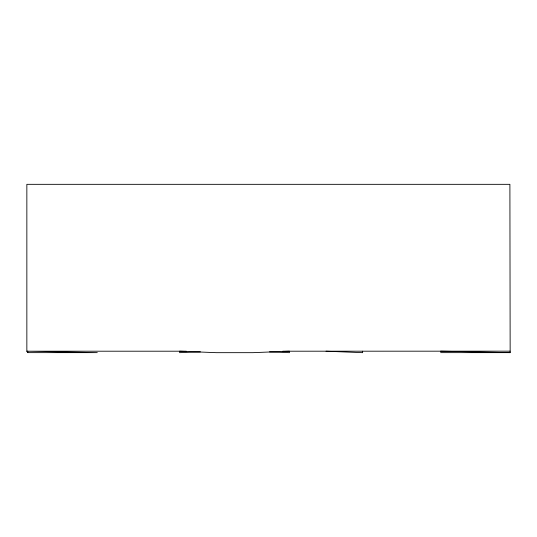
<?xml version="1.0" encoding="UTF-8"?>
<svg xmlns="http://www.w3.org/2000/svg" width="537" height="537" viewBox="0 0 537 537"><rect width="100%" height="100%" fill="white"/><g stroke="black" fill="none" stroke-linecap="round" stroke-linejoin="round"><path stroke-width="0.81" d="M440.622 352.634L510.15 352.634L509.895 184.332L26.85 184.332L26.85 351.205L27.756 352.634L97.291 352.634L26.85 351.205L186.305 351.205M200.442 351.836L179.647 352.668L179.647 351.205L216.243 352.668L252.84 352.668L289.43 351.205L289.43 352.668L269.473 351.869M282.777 351.205L510.15 351.171M440.622 351.171L510.15 352.634M326.026 351.205L362.623 352.668L362.623 351.205M27.756 351.171L27.756 352.634"/></g></svg>
